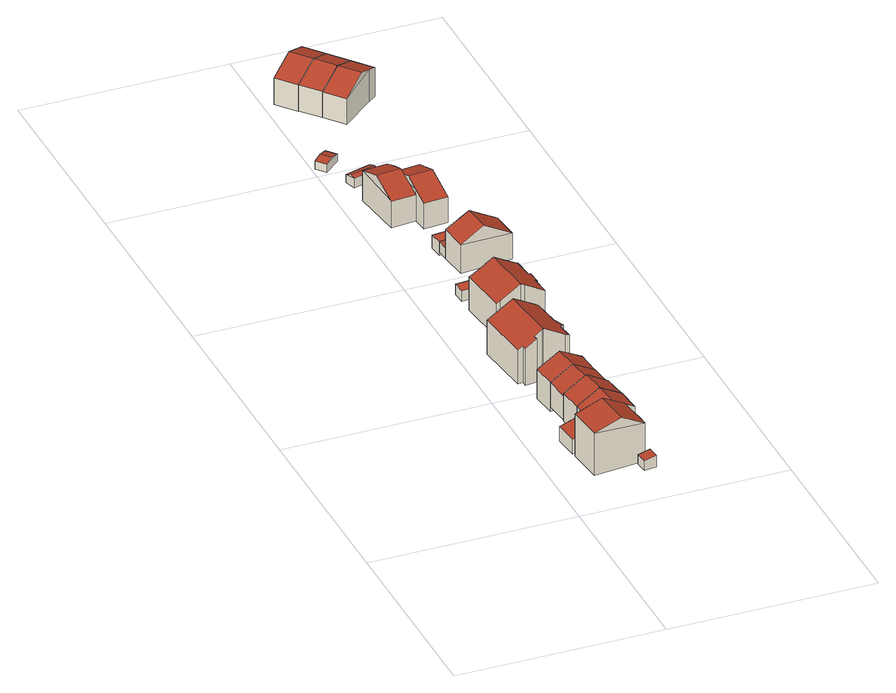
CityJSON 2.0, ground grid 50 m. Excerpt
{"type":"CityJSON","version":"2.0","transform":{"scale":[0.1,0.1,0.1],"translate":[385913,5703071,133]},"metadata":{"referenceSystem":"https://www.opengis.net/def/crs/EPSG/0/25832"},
"CityObjects":{
"building1":{"type":"Building","attributes":{"Gemeindeschluessel":"05954036","Geometrietyp2DReferenz":"3000","function":"51009_1610","roofType":"2100","measuredHeight":4.85},"geometry":[{"type":"Solid","lod":"2","boundaries":[[[[0,1,2,3]],[[4,5,1,0]],[[6,7,5,4]],[[8,9,7,6]],[[3,2,9,8]],[[6,4,0,3,8]],[[1,5,7,9,2]]]],"semantics":{"surfaces":[{"type":"WallSurface"},{"type":"RoofSurface"},{"type":"GroundSurface"}],"values":[[0,0,0,0,0,1,2]]}}]},
"building2":{"type":"Building","attributes":{"Gemeindeschluessel":"05954036","Geometrietyp2DReferenz":"3000","function":"31001_1010","roofType":"5000","measuredHeight":12.85},"address":[{"country":"Germany","locality":"Witten","thoroughfareNumber":"188","thoroughfareName":"Himmelohstraße"}],"geometry":[{"type":"Solid","lod":"2","boundaries":[[[[10,11,12,13]],[[14,15,11,10]],[[16,17,15,14]],[[18,19,17,16]],[[20,21,19,18]],[[22,23,21,20]],[[13,12,23,22]],[[18,16,14,24,25,20]],[[24,10,13,22,25]],[[20,25,22]],[[10,24,14]],[[11,15,17,19,21,23,12]]]],"semantics":{"surfaces":[{"type":"WallSurface"},{"type":"RoofSurface"},{"type":"GroundSurface"}],"values":[[0,0,0,0,0,0,0,1,1,0,0,2]]}}]},
"building3":{"type":"Building","attributes":{"Gemeindeschluessel":"05954036","Geometrietyp2DReferenz":"3000","function":"31001_1310","roofType":"2100","measuredHeight":2.97},"geometry":[{"type":"Solid","lod":"2","boundaries":[[[[26,27,28,29]],[[30,31,27,26]],[[32,33,31,30]],[[29,28,33,32]],[[30,26,29,32]],[[27,31,33,28]]]],"semantics":{"surfaces":[{"type":"WallSurface"},{"type":"RoofSurface"},{"type":"GroundSurface"}],"values":[[0,0,0,0,1,2]]}}]},
"building4":{"type":"Building","attributes":{"Gemeindeschluessel":"05954036","Geometrietyp2DReferenz":"3000","function":"31001_1010","roofType":"5000","measuredHeight":10.22},"address":[{"country":"Germany","locality":"Witten","thoroughfareNumber":"186","thoroughfareName":"Himmelohstraße"}],"geometry":[{"type":"Solid","lod":"2","boundaries":[[[[34,35,36,37]],[[38,39,35,34]],[[40,41,39,38]],[[42,43,41,40]],[[37,36,43,42]],[[38,34,44,45,40]],[[45,44,37,42]],[[37,44,34]],[[40,45,42]],[[35,39,41,43,36]]]],"semantics":{"surfaces":[{"type":"WallSurface"},{"type":"RoofSurface"},{"type":"GroundSurface"}],"values":[[0,0,0,0,0,1,1,0,0,2]]}}]},
"building5":{"type":"Building","attributes":{"Gemeindeschluessel":"05954036","Geometrietyp2DReferenz":"3000","function":"31001_1010","roofType":"3100","measuredHeight":10.22},"address":[{"country":"Germany","locality":"Witten","thoroughfareNumber":"184","thoroughfareName":"Himmelohstraße"}],"geometry":[{"type":"Solid","lod":"2","boundaries":[[[[46,35,47,48]],[[37,36,35,46]],[[49,50,36,37]],[[48,47,50,49]],[[46,51,37]],[[49,52,48]],[[48,52,51,46]],[[37,51,52,49]],[[35,36,50,47]]]],"semantics":{"surfaces":[{"type":"WallSurface"},{"type":"RoofSurface"},{"type":"GroundSurface"}],"values":[[0,0,0,0,0,0,1,1,2]]}}]},
"building6":{"type":"Building","attributes":{"Gemeindeschluessel":"05954036","Geometrietyp2DReferenz":"3000","function":"31001_1010","roofType":"3100","measuredHeight":9.45},"address":[{"country":"Germany","locality":"Witten","thoroughfareNumber":"182","thoroughfareName":"Himmelohstraße"}],"geometry":[{"type":"Solid","lod":"2","boundaries":[[[[53,54,55,56]],[[57,58,54,53]],[[59,60,58,57]],[[56,55,60,59]],[[53,61,57]],[[59,62,56]],[[56,62,61,53]],[[57,61,62,59]],[[54,58,60,55]]]],"semantics":{"surfaces":[{"type":"WallSurface"},{"type":"RoofSurface"},{"type":"GroundSurface"}],"values":[[0,0,0,0,0,0,1,1,2]]}}]},
"building7":{"type":"Building","attributes":{"Gemeindeschluessel":"05954036","Geometrietyp2DReferenz":"3000","function":"31001_1010","roofType":"5000","measuredHeight":10.61},"address":[{"country":"Germany","locality":"Witten","thoroughfareNumber":"180","thoroughfareName":"Himmelohstraße"}],"geometry":[{"type":"Solid","lod":"2","boundaries":[[[[63,64,65,66]],[[67,68,64,63]],[[69,70,68,67]],[[59,71,70,69]],[[66,65,71,59]],[[72,63,66,59,62]],[[69,67,72,62]],[[63,72,67]],[[69,62,59]],[[64,68,70,71,65]]]],"semantics":{"surfaces":[{"type":"WallSurface"},{"type":"RoofSurface"},{"type":"GroundSurface"}],"values":[[0,0,0,0,0,1,1,0,0,2]]}}]},
"building8":{"type":"Building","attributes":{"Gemeindeschluessel":"05954036","Geometrietyp2DReferenz":"3000","function":"31001_2460","roofType":"1000","measuredHeight":4.05},"geometry":[{"type":"Solid","lod":"2","boundaries":[[[[73,74,75,76]],[[77,78,74,73]],[[79,80,78,77]],[[76,75,80,79]],[[77,73,76,79]],[[74,78,80,75]]]],"semantics":{"surfaces":[{"type":"WallSurface"},{"type":"RoofSurface"},{"type":"GroundSurface"}],"values":[[0,0,0,0,1,2]]}}]},
"building9":{"type":"Building","attributes":{"Gemeindeschluessel":"05954036","Geometrietyp2DReferenz":"3000","function":"31001_1010","roofType":"3100","measuredHeight":12.39},"address":[{"country":"Germany","locality":"Witten","thoroughfareNumber":"178","thoroughfareName":"Himmelohstraße"}],"geometry":[{"type":"Solid","lod":"2","boundaries":[[[[81,82,83,84]],[[85,86,82,81]],[[87,88,86,85]],[[89,90,88,87]],[[91,92,90,89]],[[93,94,92,91]],[[95,96,94,93]],[[97,98,96,95]],[[99,100,98,97]],[[101,102,100,99]],[[103,104,102,101]],[[105,106,104,103]],[[107,108,106,105]],[[109,110,108,107]],[[111,112,110,109]],[[113,114,112,111]],[[84,83,114,113]],[[107,105,103,101,99,97,95,93,109]],[[91,89,87,85,81,84,113,111,109,93]],[[82,86,88,90,92,94,96,98,100,102,104,106,108,110,112,114,83]]]],"semantics":{"surfaces":[{"type":"WallSurface"},{"type":"RoofSurface"},{"type":"GroundSurface"}],"values":[[0,0,0,0,0,0,0,0,0,0,0,0,0,0,0,0,0,1,1,2]]}}]},
"building10":{"type":"Building","attributes":{"Gemeindeschluessel":"05954036","Geometrietyp2DReferenz":"3000","function":"31001_2460","roofType":"1000","measuredHeight":2.43},"geometry":[{"type":"Solid","lod":"2","boundaries":[[[[115,116,117,118]],[[119,120,116,115]],[[121,122,120,119]],[[123,124,122,121]],[[118,117,124,123]],[[121,119,115,118,123]],[[116,120,122,124,117]]]],"semantics":{"surfaces":[{"type":"WallSurface"},{"type":"RoofSurface"},{"type":"GroundSurface"}],"values":[[0,0,0,0,0,1,2]]}}]},
"building11":{"type":"Building","attributes":{"Gemeindeschluessel":"05954036","Geometrietyp2DReferenz":"3000","function":"31001_2460","roofType":"9999","measuredHeight":3},"geometry":[{"type":"Solid","lod":"2","boundaries":[[[[125,126,127,128,129]],[[127,130,131,128]],[[126,132,130,127]],[[125,133,132,126]],[[129,134,133,125]],[[128,131,134,129]],[[130,132,133,134,131]]]],"semantics":{"surfaces":[{"type":"RoofSurface"},{"type":"WallSurface"},{"type":"GroundSurface"}],"values":[[0,1,1,1,1,1,2]]}}]},
"building12":{"type":"Building","attributes":{"Gemeindeschluessel":"05954036","Geometrietyp2DReferenz":"3000","function":"31001_2460","roofType":"1000","measuredHeight":2.89},"geometry":[{"type":"Solid","lod":"2","boundaries":[[[[135,136,137,138]],[[139,140,136,135]],[[141,142,140,139]],[[143,144,142,141]],[[138,137,144,143]],[[141,139,135,138,143]],[[136,140,142,144,137]]]],"semantics":{"surfaces":[{"type":"WallSurface"},{"type":"RoofSurface"},{"type":"GroundSurface"}],"values":[[0,0,0,0,0,1,2]]}}]},
"building13":{"type":"Building","attributes":{"Gemeindeschluessel":"05954036","Geometrietyp2DReferenz":"3000","function":"31001_1010","roofType":"3100","measuredHeight":11.9},"address":[{"country":"Germany","locality":"Witten","thoroughfareNumber":"176","thoroughfareName":"Himmelohstraße"}],"geometry":[{"type":"Solid","lod":"2","boundaries":[[[[145,146,147,148]],[[149,150,146,145]],[[151,152,150,149]],[[153,154,152,151]],[[155,156,154,153]],[[157,158,156,155]],[[159,160,158,157]],[[161,162,160,159]],[[163,164,162,161]],[[165,166,164,163]],[[167,168,166,165]],[[169,170,168,167]],[[171,172,170,169]],[[173,174,172,171]],[[148,147,174,173]],[[167,165,163,161,159,157,155,153,151,169]],[[149,145,148,173,171,169,151]],[[146,150,152,154,156,158,160,162,164,166,168,170,172,174,147]]]],"semantics":{"surfaces":[{"type":"WallSurface"},{"type":"RoofSurface"},{"type":"GroundSurface"}],"values":[[0,0,0,0,0,0,0,0,0,0,0,0,0,0,0,1,1,2]]}}]},
"building14":{"type":"Building","attributes":{"Gemeindeschluessel":"05954036","Geometrietyp2DReferenz":"3000","function":"31001_2460","roofType":"1000","measuredHeight":2.73},"geometry":[{"type":"Solid","lod":"2","boundaries":[[[[175,176,177,178]],[[179,180,176,175]],[[181,182,180,179]],[[183,184,182,181]],[[185,186,184,183]],[[187,188,186,185]],[[178,177,188,187]],[[185,183,181,179,175,178,187]],[[176,180,182,184,186,188,177]]]],"semantics":{"surfaces":[{"type":"WallSurface"},{"type":"RoofSurface"},{"type":"GroundSurface"}],"values":[[0,0,0,0,0,0,0,1,2]]}}]},
"building15":{"type":"Building","attributes":{"Gemeindeschluessel":"05954036","Geometrietyp2DReferenz":"3000","function":"31001_2460","roofType":"1000","measuredHeight":2.67},"geometry":[{"type":"Solid","lod":"2","boundaries":[[[[187,189,146,190]],[[185,191,189,187]],[[192,154,191,185]],[[193,150,154,192]],[[190,146,150,193]],[[192,185,187,190,193]],[[189,191,154,150,146]]]],"semantics":{"surfaces":[{"type":"WallSurface"},{"type":"RoofSurface"},{"type":"GroundSurface"}],"values":[[0,0,0,0,0,1,2]]}}]},
"building16":{"type":"Building","attributes":{"Gemeindeschluessel":"05954036","Geometrietyp2DReferenz":"3000","function":"31001_2460","roofType":"1000","measuredHeight":2.72},"geometry":[{"type":"Solid","lod":"2","boundaries":[[[[194,195,196,197]],[[198,199,195,194]],[[200,201,199,198]],[[197,196,201,200]],[[198,194,197,200]],[[195,199,201,196]]]],"semantics":{"surfaces":[{"type":"WallSurface"},{"type":"RoofSurface"},{"type":"GroundSurface"}],"values":[[0,0,0,0,1,2]]}}]},
"building17":{"type":"Building","attributes":{"Gemeindeschluessel":"05954036","Geometrietyp2DReferenz":"3000","function":"31001_2460","roofType":"1000","measuredHeight":3.4},"geometry":[{"type":"Solid","lod":"2","boundaries":[[[[202,203,204,205]],[[206,207,203,202]],[[208,209,207,206]],[[205,204,209,208]],[[206,202,205,208]],[[203,207,209,204]]]],"semantics":{"surfaces":[{"type":"WallSurface"},{"type":"RoofSurface"},{"type":"GroundSurface"}],"values":[[0,0,0,0,1,2]]}}]},
"building18":{"type":"Building","attributes":{"Gemeindeschluessel":"05954036","Geometrietyp2DReferenz":"3000","function":"31001_1010","roofType":"5000","measuredHeight":9.82},"address":[{"country":"Germany","locality":"Witten","thoroughfareNumber":"13","thoroughfareName":"Dürener Straße"}],"geometry":[{"type":"Solid","lod":"2","boundaries":[[[[210,211,212,213]],[[214,215,211,210]],[[216,217,215,214]],[[218,219,217,216]],[[213,212,219,218]],[[216,220,221,218]],[[220,214,210,213,221]],[[214,220,216]],[[218,221,213]],[[211,215,217,219,212]]]],"semantics":{"surfaces":[{"type":"WallSurface"},{"type":"RoofSurface"},{"type":"GroundSurface"}],"values":[[0,0,0,0,0,1,1,0,0,2]]}}]},
"building19":{"type":"Building","attributes":{"Gemeindeschluessel":"05954036","Geometrietyp2DReferenz":"3000","function":"31001_1010","roofType":"5000","measuredHeight":10.71},"address":[{"country":"Germany","locality":"Witten","thoroughfareNumber":"172","thoroughfareName":"Himmelohstraße"}],"geometry":[{"type":"Solid","lod":"2","boundaries":[[[[222,199,201,223]],[[224,225,199,222]],[[226,227,225,224]],[[228,229,227,226]],[[223,201,229,228]],[[230,231,223,228]],[[226,224,222,231,230]],[[223,231,222]],[[226,230,228]],[[199,225,227,229,201]]]],"semantics":{"surfaces":[{"type":"WallSurface"},{"type":"RoofSurface"},{"type":"GroundSurface"}],"values":[[0,0,0,0,0,1,1,0,0,2]]}}]},
"building20":{"type":"Building","attributes":{"Gemeindeschluessel":"05954036","Geometrietyp2DReferenz":"3000","function":"31001_1310","roofType":"3100","measuredHeight":2.57},"geometry":[{"type":"Solid","lod":"2","boundaries":[[[[232,233,234,235]],[[236,237,233,232]],[[238,239,237,236]],[[235,234,239,238]],[[232,240,236]],[[238,241,235]],[[235,241,240,232]],[[236,240,241,238]],[[233,237,239,234]]]],"semantics":{"surfaces":[{"type":"WallSurface"},{"type":"RoofSurface"},{"type":"GroundSurface"}],"values":[[0,0,0,0,0,0,1,1,2]]}}]},
"building21":{"type":"Building","attributes":{"Gemeindeschluessel":"05954036","Geometrietyp2DReferenz":"3000","function":"31001_1310","roofType":"3100","measuredHeight":2.78},"geometry":[{"type":"Solid","lod":"2","boundaries":[[[[242,243,244,245]],[[246,247,243,242]],[[248,249,247,246]],[[245,244,249,248]],[[242,250,246]],[[248,251,245]],[[245,251,250,242]],[[246,250,251,248]],[[243,247,249,244]]]],"semantics":{"surfaces":[{"type":"WallSurface"},{"type":"RoofSurface"},{"type":"GroundSurface"}],"values":[[0,0,0,0,0,0,1,1,2]]}}]},
"building22":{"type":"Building","attributes":{"Gemeindeschluessel":"05954036","Geometrietyp2DReferenz":"3000","function":"31001_1010","roofType":"5000","measuredHeight":9.66},"address":[{"country":"Germany","locality":"Witten","thoroughfareNumber":"11","thoroughfareName":"Dürener Straße"}],"geometry":[{"type":"Solid","lod":"2","boundaries":[[[[252,253,215,254]],[[255,256,253,252]],[[257,258,256,255]],[[259,217,258,257]],[[254,215,217,259]],[[255,260,261,259,257]],[[260,252,254,261]],[[252,260,255]],[[259,261,254]],[[253,256,258,217,215]]]],"semantics":{"surfaces":[{"type":"WallSurface"},{"type":"RoofSurface"},{"type":"GroundSurface"}],"values":[[0,0,0,0,0,1,1,0,0,2]]}}]},
"building23":{"type":"Building","attributes":{"Gemeindeschluessel":"05954036","Geometrietyp2DReferenz":"3000","function":"31001_1010","roofType":"5000","measuredHeight":9.83},"address":[{"country":"Germany","locality":"Witten","thoroughfareNumber":"25","thoroughfareName":"Dürener Straße"}],"geometry":[{"type":"Solid","lod":"2","boundaries":[[[[262,263,264,265]],[[266,267,263,262]],[[268,269,267,266]],[[265,264,269,268]],[[262,270,271,266]],[[271,270,265,268]],[[265,270,262]],[[266,271,268]],[[263,267,269,264]]]],"semantics":{"surfaces":[{"type":"WallSurface"},{"type":"RoofSurface"},{"type":"GroundSurface"}],"values":[[0,0,0,0,1,1,0,0,2]]}}]},
"building24":{"type":"Building","attributes":{"Gemeindeschluessel":"05954036","Geometrietyp2DReferenz":"3000","function":"31001_2460","roofType":"1000","measuredHeight":2.29},"geometry":[{"type":"Solid","lod":"2","boundaries":[[[[272,273,274,275]],[[276,277,273,272]],[[278,279,277,276]],[[275,274,279,278]],[[276,272,275,278]],[[273,277,279,274]]]],"semantics":{"surfaces":[{"type":"WallSurface"},{"type":"RoofSurface"},{"type":"GroundSurface"}],"values":[[0,0,0,0,1,2]]}}]},
"building25":{"type":"Building","attributes":{"Gemeindeschluessel":"05954036","Geometrietyp2DReferenz":"3000","function":"31001_1010","roofType":"3100","measuredHeight":9.61},"address":[{"country":"Germany","locality":"Witten","thoroughfareNumber":"23","thoroughfareName":"Dürener Straße"}],"geometry":[{"type":"Solid","lod":"2","boundaries":[[[[280,281,282,266]],[[283,284,281,280]],[[285,286,284,283]],[[266,282,286,285]],[[280,287,283]],[[285,288,266]],[[266,288,287,280]],[[283,287,288,285]],[[281,284,286,282]]]],"semantics":{"surfaces":[{"type":"WallSurface"},{"type":"RoofSurface"},{"type":"GroundSurface"}],"values":[[0,0,0,0,0,0,1,1,2]]}}]},
"building26":{"type":"Building","attributes":{"Gemeindeschluessel":"05954036","Geometrietyp2DReferenz":"3000","function":"31001_1010","roofType":"5000","measuredHeight":9.53},"address":[{"country":"Germany","locality":"Witten","thoroughfareNumber":"21","thoroughfareName":"Dürener Straße"}],"geometry":[{"type":"Solid","lod":"2","boundaries":[[[[280,289,290,291]],[[292,293,289,280]],[[294,295,293,292]],[[296,297,295,294]],[[291,290,297,296]],[[292,280,298,299,294]],[[299,298,291,296]],[[294,299,296]],[[291,298,280]],[[289,293,295,297,290]]]],"semantics":{"surfaces":[{"type":"WallSurface"},{"type":"RoofSurface"},{"type":"GroundSurface"}],"values":[[0,0,0,0,0,1,1,0,0,2]]}}]}
},
"vertices":[
[41,213,100],[41,213,62],[47,153,62],[47,153,100],[85,218,111],[85,218,62],[91,157,111],[91,157,62],[53,153,101],[53,153,62],
[91,157,176],[91,157,56],[53,153,56],[53,153,164],[177,166,154],[177,166,56],[180,134,154],[180,134,56],[184,104,154],[184,104,56],[187,76,154],[187,76,56],[62,63,164],[62,63,56],[121,160,185],[130,70,185],
[158,8,102],[158,8,77],[188,12,77],[188,12,107],[155,38,102],[155,38,77],[185,42,107],[185,42,77],
[195,229,139],[195,229,67],[85,218,67],[85,218,138],[201,168,139],[201,168,67],[177,166,152],[177,166,67],[91,157,138],[91,157,67],[140,223,170],[146,163,170],
[195,229,138],[188,290,67],[188,290,138],[78,278,138],[78,278,67],[141,223,170],[134,284,170],
[188,290,133],[188,290,69],[182,350,69],[182,350,133],[78,278,132],[78,278,69],[72,339,132],[72,339,69],[134,284,163],[128,345,163],
[114,405,159],[114,405,57],[65,400,57],[65,400,132],[176,411,133],[176,411,57],[182,350,132],[182,350,57],[72,339,57],[121,406,163],
[170,467,94],[170,467,54],[112,461,54],[112,461,94],[176,411,94],[176,411,54],[118,405,94],[118,405,54],
[69,474,141],[69,474,47],[97,477,47],[97,477,158],[68,487,141],[68,487,47],[55,485,134],[55,485,47],[40,625,134],[40,625,47],[101,631,169],[101,631,47],[104,631,171],[104,631,47],[157,637,140],[157,637,47],[167,638,134],[167,638,47],[174,568,135],[174,568,47],[191,554,126],[191,554,47],[178,538,135],[178,538,47],[182,498,135],[182,498,47],[172,497,140],[172,497,47],[119,492,171],[119,492,47],[116,492,169],[116,492,47],[96,489,158],[96,489,47],
[116,492,76],[116,492,52],[119,462,52],[119,462,76],[172,497,76],[172,497,52],[175,467,76],[175,467,52],[168,467,76],[168,467,52],
[157,637,74],[154,667,74],[104,661,74],[98,661,74],[101,631,74],[104,661,44],[98,661,44],[154,667,44],[157,637,44],[101,631,44],
[101,696,67],[101,696,38],[104,661,38],[104,661,67],[161,702,67],[161,702,38],[164,668,67],[164,668,38],[154,667,67],[154,667,38],
[115,823,143],[115,823,37],[78,820,37],[78,820,122],[117,824,144],[117,824,37],[138,826,156],[138,826,37],[190,831,126],[190,831,37],[198,832,122],[198,832,37],[202,785,122],[202,785,37],[210,786,118],[210,786,37],[213,755,118],[213,755,37],[206,754,122],[206,754,37],[211,707,122],[211,707,37],[161,702,151],[161,702,37],[151,701,156],[151,701,37],[101,696,127],[101,696,37],[91,695,122],[91,695,37],
[75,891,63],[75,891,36],[78,860,36],[78,860,63],[126,896,63],[126,896,36],[126,894,63],[126,894,36],[184,900,63],[184,900,36],[187,871,63],[187,871,36],[112,863,63],[112,863,36],
[112,863,37],[115,823,63],[187,871,37],[190,831,63],[117,824,63],
[167,1072,64],[167,1072,37],[109,1065,37],[109,1065,64],[169,1040,64],[169,1040,37],[111,1035,64],[111,1035,37],
[163,1104,62],[163,1104,28],[105,1098,28],[105,1098,62],[167,1072,62],[167,1072,28],[109,1065,62],[109,1065,28],
[105,1355,96],[105,1355,19],[45,1350,19],[45,1350,96],[109,1320,109],[109,1320,19],[120,1227,87],[120,1227,19],[60,1222,87],[60,1222,19],[112,1296,117],[52,1289,117],
[169,1040,144],[111,1035,111],[238,1047,104],[238,1047,37],[245,978,104],[245,978,37],[119,965,111],[119,965,37],[175,971,144],[168,1040,144],
[60,1531,29],[60,1531,10],[41,1554,10],[41,1554,29],[22,1499,30],[22,1499,10],[3,1522,30],[3,1522,10],[40,1514,35],[21,1537,35],
[105,1456,35],[105,1456,14],[42,1439,14],[42,1439,35],[113,1427,39],[113,1427,14],[50,1410,39],[50,1410,14],[109,1439,42],[47,1422,42],
[169,1326,96],[169,1326,19],[109,1320,96],[183,1196,84],[183,1196,19],[124,1190,85],[124,1190,19],[120,1227,101],[175,1267,116],[116,1261,116],
[126,1894,79],[126,1894,2],[25,1811,2],[25,1811,70],[164,1847,79],[164,1847,2],[64,1764,70],[64,1764,2],[79,1855,100],[117,1808,100],
[108,1915,25],[108,1915,2],[65,1881,2],[65,1881,25],[126,1893,25],[126,1893,2],[83,1858,25],[83,1858,2],
[202,1800,79],[202,1800,4],[164,1847,4],[102,1718,71],[102,1718,4],[64,1764,71],[64,1764,4],[156,1762,100],[118,1808,100],
[202,1800,5],[102,1718,5],[102,1718,70],[240,1754,79],[240,1754,5],[221,1738,88],[221,1738,5],[140,1671,70],[140,1671,5],[155,1762,100],[194,1715,100]
]}
